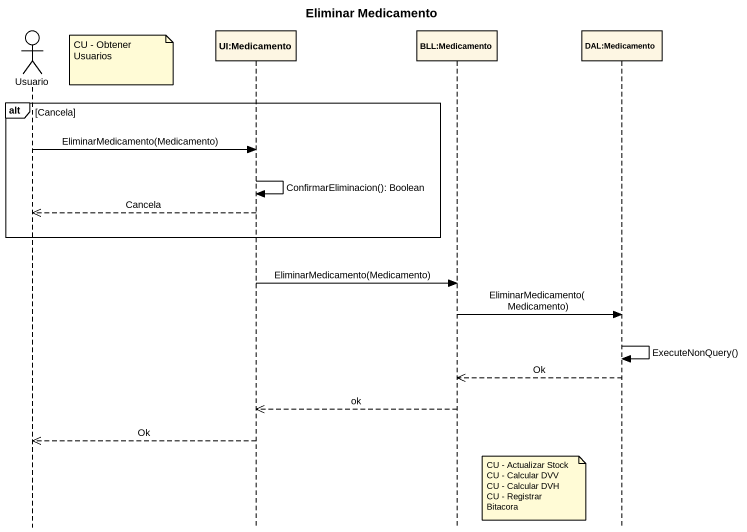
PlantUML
@startuml
title Eliminar Medicamento
hide footbox
actor Usuario
participant "UI:Medicamento" as UI_Medicamento
participant "BLL:Medicamento" as BLL_Medicamento
participant "DAL:Medicamento" as DAL_Medicamento

note right of Usuario : CU - Obtener Usuarios
alt Cancela
  Usuario -> UI_Medicamento : EliminarMedicamento(Medicamento)
  UI_Medicamento -> UI_Medicamento : ConfirmarEliminacion(): Boolean
  UI_Medicamento -->> Usuario : Cancela
end
UI_Medicamento -> BLL_Medicamento : EliminarMedicamento(Medicamento)
BLL_Medicamento -> DAL_Medicamento : EliminarMedicamento(Medicamento)
DAL_Medicamento -> DAL_Medicamento : ExecuteNonQuery()
DAL_Medicamento -->> BLL_Medicamento : Ok
BLL_Medicamento -->> UI_Medicamento : ok
UI_Medicamento -->> Usuario : Ok
note right of BLL_Medicamento
  CU - Actualizar Stock
  CU - Calcular DVV
  CU - Calcular DVH
  CU - Registrar Bitacora
end note
@enduml
